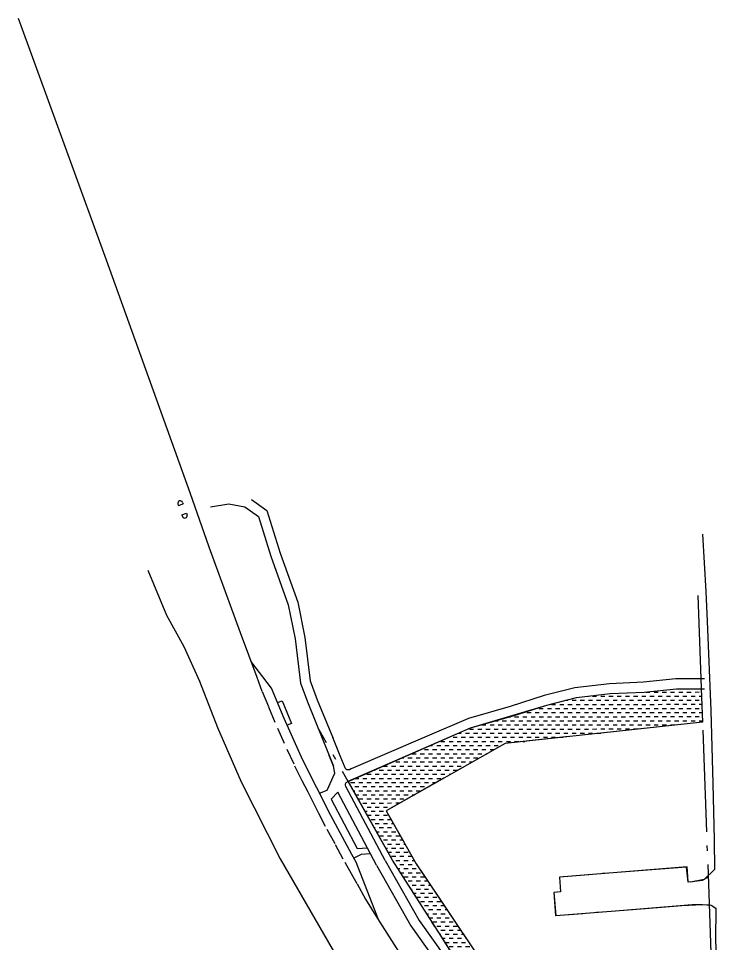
# Model space of a CAD drawing. Header units: metres. Extents: x 19262 to 120140, y 104295 to 6148811.
# Drawn here: x 119614.6 to 119829.4, y 6148528.8 to 6148810.7 of the extents above; entities that cross this region are included whole.
import ezdxf

# ---------------------------------------------------------------- set-up
doc = ezdxf.new("R2010")
doc.units = ezdxf.units.M
doc.header["$MEASUREMENT"] = 0
doc.linetypes.add('Illustrationslinje', pattern=[7, 5, -2])
doc.linetypes.add('Plangrans2000', pattern=[41, 31, -4.2, 1.6, -4.2])
for name, color, linetype in [('M-help', 83, 'Continuous'), ('M-park-hatch', 4, 'Continuous'), ('M-park-yta', 4, 'Continuous'), ('S 052 Vägar', 4, 'Continuous'), ('S062användningsgräns', 6, 'Plangrans2000')]:
    doc.layers.add(name, color=color, linetype=linetype)

msp = doc.modelspace()

# ---------------------------------------------------------------- hatches: boundary and pattern name
at = {"layer": 'M-park-hatch', "extrusion": (1.41091e-08, -2.66725e-08, 1)}
h = msp.add_hatch(dxfattribs=at)
h.set_pattern_fill('DASH', color=256, scale=9.999948, angle=0.045, style=0)
h.set_pattern_definition([(0.0449887, (100351.8847, 6043869.415), (1.249011557, 1.25097455), [1.24999344, -1.24999344])])
h.paths.add_polyline_path([(119785.38, 6148481.93), (119776.55, 6148478.67), (119765.81, 6148495.96), (119754.06, 6148514.35), (119728.59, 6148554.19), (119715.08, 6148578.22), (119752.37, 6148594.47), (119775.62, 6148601.47), (119784.67, 6148603.74), (119794.96, 6148604.98), (119805.25, 6148605.4), (119815.12, 6148606.43), (119822.46, 6148606.43), (119822.65, 6148606.43), (119823.02, 6148596.29), (119762.9, 6148589.74), (119726.67, 6148569.23), (119735.79, 6148553.12), (119765.78, 6148508.37)])

# ---------------------------------------------------------------- linework, layer by layer
at = {"layer": 'M-help', "extrusion": (1.41091e-08, -2.66725e-08, 1)}
msp.add_lwpolyline([(119654.04, 6148642.54), (119659.71, 6148628.85), (119665.06, 6148619.34), (119669.76, 6148608.7), (119675.25, 6148594.63), (119682.52, 6148578.08), (119694.32, 6148554.55), (119712.83, 6148522.57), (119736.24, 6148487.92), (119757.7, 6148457.46), (119768.49, 6148440.33), (119768.49, 6148440.33), (119768.49, 6148440.33), (119775.48, 6148429.09), (119786.03, 6148410.39), (119792.6, 6148396.51), (119799.59, 6148378.03), (119802.7, 6148369.12), (119807.63, 6148353.69), (119811.28, 6148340.81), (119811.62, 6148339.03)], dxfattribs=at)
at = {"layer": 'M-park-yta', "extrusion": (1.41091e-08, -2.66725e-08, 1), "flags": 128}
msp.add_lwpolyline([(119785.38, 6148481.93), (119776.55, 6148478.67), (119765.81, 6148495.96), (119754.06, 6148514.35), (119728.59, 6148554.19), (119715.08, 6148578.22), (119752.37, 6148594.47), (119775.62, 6148601.47), (119784.67, 6148603.74), (119794.96, 6148604.98), (119805.25, 6148605.4), (119815.12, 6148606.43), (119822.46, 6148606.43), (119822.65, 6148606.43), (119823.02, 6148596.29), (119762.9, 6148589.74), (119726.67, 6148569.23), (119735.79, 6148553.12), (119765.78, 6148508.37), (119785.38, 6148481.93)], close=True, dxfattribs=at)
at = {"layer": 'S 052 Vägar', "extrusion": (1.41091e-08, -2.66725e-08, 1)}
for p, q in [((119663.22, 6148662.69), (119663.39, 6148662.22)), ((119663.39, 6148662.22), (119664.8, 6148662.73)), ((119664.63, 6148663.2), (119664.8, 6148662.73)), ((119664.41, 6148659.4), (119665.82, 6148659.91)), ((119664.41, 6148659.4), (119664.59, 6148658.93)), ((119665.82, 6148659.91), (119666, 6148659.44)), ((119709.88, 6148572.77), (119711.95, 6148574.88))]:
    msp.add_line(p, q, dxfattribs=at)
for points in [[(119687.34, 6148609.82), (119687.34, 6148609.82), (119687.34, 6148609.82), (119687.34, 6148609.82), (119682.24, 6148623.46), (119672.78, 6148649.56), (119666.92, 6148666.08), (119651.06, 6148710.18), (119641.48, 6148737.04), (119629.82, 6148769.16), (119614.64, 6148810.66)], [(119685.68, 6148664.08), (119690.34, 6148660.73), (119694.34, 6148647.79), (119699.74, 6148632.82), (119701.9, 6148622.06), (119703.48, 6148608.83), (119705.66, 6148603.02), (119709.79, 6148593), (119710.37, 6148591.56)], [(119673.17, 6148661.88), (119678.72, 6148662.81), (119683.59, 6148661.89), (119687.77, 6148658.88), (119691.49, 6148646.84), (119696.84, 6148632.01), (119698.94, 6148621.59), (119700.54, 6148608.11), (119702.87, 6148601.92), (119707.01, 6148591.87), (119710.63, 6148582.85), (119710.63, 6148582.85), (119710.63, 6148582.85)], [(119823.06, 6148653.49), (119824.08, 6148636.03), (119824.52, 6148627.07), (119825.59, 6148599.75), (119826.18, 6148577.52), (119826.57, 6148560.42), (119826.72, 6148551.31), (119823.54, 6148548.3), (119819.44, 6148547.48), (119818.67, 6148547.64), (119818.36, 6148552.12), (119779.48, 6148549.06), (119779.79, 6148544.53), (119777.8, 6148544.39), (119778.36, 6148537.34), (119805.59, 6148539.5), (119816.74, 6148540.38), (119823.1, 6148540.7), (119825.72, 6148540.51), (119827.16, 6148539.53), (119827.01, 6148529.96), (119827.65, 6148513.44), (119828.2, 6148495.3), (119829.2, 6148478.64), (119829.45, 6148461.9), (119828.41, 6148459.55), (119826.92, 6148458.48), (119822.34, 6148457.74), (119817.08, 6148457.18), (119809.33, 6148456.02), (119803.06, 6148454.44), (119796.25, 6148451.75), (119791.09, 6148449.04), (119789.66, 6148448.29), (119787.4, 6148448.14), (119784.97, 6148448.53), (119782.95, 6148449.69), (119780.21, 6148453.74), (119776.77, 6148458.44), (119775.55, 6148460.61), (119774.78, 6148461.74)], [(119691.78, 6148606.59), (119685.47, 6148614.82)], [(119717.57, 6148553.54), (119716.22, 6148555.91), (119709.78, 6148567.85), (119701.29, 6148584.69), (119695.55, 6148597.33), (119691.78, 6148606.59)], [(119693.58, 6148602.2), (119694.97, 6148602.75), (119697.83, 6148595.85), (119696.49, 6148595.31)], [(119706.36, 6148574.64), (119708.67, 6148575.54), (119711.06, 6148580.71), (119710.63, 6148582.85), (119709.32, 6148586.11)], [(119723.74, 6148552.63), (119711.95, 6148574.88)], [(119709.88, 6148572.77), (119717.83, 6148557.77), (119720.91, 6148557.98)], [(119719.03, 6148555.97), (119716.86, 6148554.76)], [(119721.77, 6148556.08), (119719.04, 6148555.97)], [(119726.37, 6148554.07), (119736.74, 6148535.85), (119752.74, 6148513.3), (119767.7, 6148494.91), (119774.32, 6148483.81), (119779.69, 6148476.14)], [(119724.41, 6148535.78), (119717.57, 6148553.54)], [(119723.74, 6148552.63), (119734.2, 6148534.23), (119750.35, 6148511.48), (119765.24, 6148493.19), (119771.79, 6148482.18), (119777.23, 6148474.42)], [(119717.85, 6148546.96), (119720.34, 6148542.34), (119723.99, 6148536.45), (119730.4, 6148526.4), (119737.53, 6148515.7), (119745.51, 6148504.23), (119750.98, 6148496.37), (119758.36, 6148485.83), (119763.22, 6148478.91), (119768.64, 6148470.85), (119774.78, 6148461.74), (119776.16, 6148459.53)]]:
    msp.add_lwpolyline(points, dxfattribs=at)
at = {"layer": 'S 052 Vägar', "linetype": 'Illustrationslinje', "extrusion": (1.41091e-08, -2.66725e-08, 1)}
msp.add_lwpolyline([(119717.85, 6148546.96), (119716.61, 6148549.15), (119713.59, 6148554.46), (119711.08, 6148559.13), (119708.18, 6148564.5), (119706.12, 6148568.46), (119704.3, 6148572.06), (119702.86, 6148574.93), (119701.11, 6148578.4), (119698.59, 6148583.4), (119695.69, 6148589.77), (119692.8, 6148596.14), (119690.87, 6148600.88), (119688.93, 6148605.62), (119687.34, 6148609.82)], dxfattribs=at)
at = {"layer": 'S 052 Vägar', "extrusion": (1.41091e-08, -2.66725e-08, 1)}
for points in [[(119823.69, 6148609.43), (119814.97, 6148609.43), (119805.03, 6148608.39), (119794.72, 6148607.97), (119784.12, 6148606.7), (119774.79, 6148604.36), (119764.46, 6148601.05), (119751.72, 6148597.4), (119738.4, 6148591.66), (119716.04, 6148582.01), (119715.45, 6148581.76, -0.418626), (119714.13, 6148582.29), (119712.62, 6148585.94), (119710.37, 6148591.56)], [(119726.37, 6148554.07), (119714.38, 6148576.69, -0.43648), (119714.86, 6148578.08), (119742.39, 6148590.11), (119752.37, 6148594.47), (119765.33, 6148598.18), (119775.62, 6148601.47), (119784.67, 6148603.74), (119794.96, 6148604.98), (119805.25, 6148605.4), (119815.12, 6148606.43), (119823.69, 6148606.43)]]:
    msp.add_lwpolyline(points, format="xyb", dxfattribs=at)
for centre, start, end in [((119663.93, 6148662.94), 19.9399, 199.9399), ((119665.29, 6148659.18), 199.9399, 19.9399)]:
    msp.add_arc(centre, 0.75, start, end, dxfattribs=at)
at = {"layer": 'S062användningsgräns', "extrusion": (1.41091e-08, -2.66725e-08, 1), "flags": 128}
for points in [[(119821.6, 6148634.82), (119825.73, 6148523.04), (119828.74, 6148462.01), (119827.3, 6148459.93), (119825.7, 6148457.5), (119787.73, 6148453.57), (119753.51, 6148499.72)], [(119823.02, 6148596.29), (119762.9, 6148589.74), (119726.67, 6148569.23), (119735.79, 6148553.12), (119765.78, 6148508.37), (119785.38, 6148481.93), (119827.53, 6148486.55)], [(119728.59, 6148554.19), (119706.24, 6148593.93)], [(119776.94, 6148468.41), (119777.6, 6148476.98), (119765.81, 6148495.96), (119728.59, 6148554.19)], [(119824.76, 6148549.16), (119824.05, 6148548.63), (119822.98, 6148547.95), (119820.05, 6148547.59), (119818.69, 6148547.45), (119818.19, 6148552.1), (119779.48, 6148549.06), (119779.83, 6148544.53), (119777.8, 6148544.39), (119778.26, 6148537.33), (119817.51, 6148540.44), (119819.93, 6148540.64), (119823.1, 6148540.7), (119824.98, 6148540.62)]]:
    msp.add_lwpolyline(points, dxfattribs=at)

doc.saveas('drawing.dxf')
